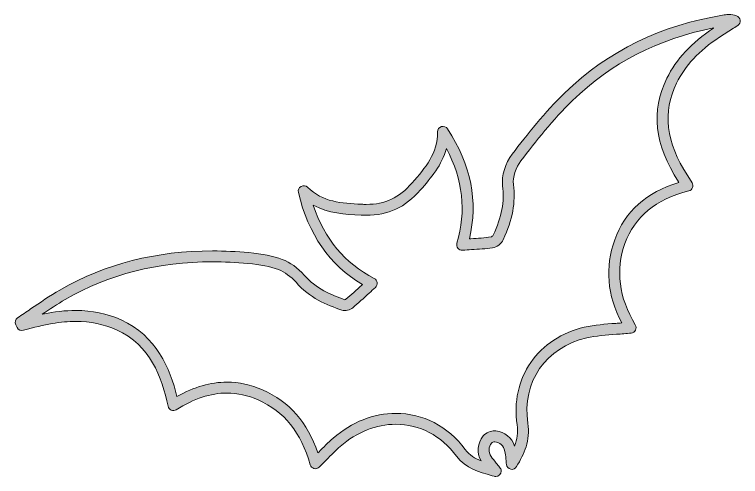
# Model space of a CAD drawing. Header units: inches. Extents: x 48 to 3590, y -2173 to -247.
# Drawn here: x 1277 to 2362, y -945 to -255 of the extents above; entities that cross this region are included whole.
import ezdxf

# ---------------------------------------------------------------- set-up
doc = ezdxf.new("R2010")
doc.units = ezdxf.units.IN
doc.header["$MEASUREMENT"] = 0
doc.layers.add('Layer 1', color=7, linetype='Continuous')

# ---------------------------------------------------------------- blocks, each defined once
blk = doc.blocks.new('block 11')
at = {"layer": 'Layer 1', "true_color": 0x212a39}
h = blk.add_hatch(color=179, dxfattribs=at)
h.dxf.hatch_style = 2
edge = h.paths.add_edge_path()
edge.add_spline(control_points=[(1996.3, -945), (1995.6, -945), (1994.8, -944.9), (1994.1, -944.7), (1994.1, -944.7), (1990.8, -943.8), (1990.8, -943.8), (1970.9, -938.4), (1952.1, -933.3), (1937.9, -914.5), (1914.7, -883.9), (1882.5, -867), (1847.1, -867), (1817.9, -867), (1789.2, -878.4), (1764.1, -900), (1757.1, -906.1), (1750.5, -912.9), (1743.5, -920.1), (1740, -923.6), (1736.4, -927.3), (1732.7, -931), (1730.6, -933), (1727.6, -933.8), (1724.8, -933.1), (1722, -932.4), (1719.8, -930.2), (1719.1, -927.4), (1705.7, -879.4), (1680.3, -847.8), (1641.4, -830.6), (1626, -823.8), (1610.3, -820.4), (1594.8, -820.4), (1570.4, -820.4), (1545.6, -828.5), (1519, -845.3), (1516.8, -846.7), (1514, -846.9), (1511.5, -845.9), (1509.1, -844.9), (1507.3, -842.7), (1506.7, -840.1), (1497.1, -796.5), (1480.5, -748.8), (1429.8, -726), (1410.9, -717.5), (1391, -713.4), (1369, -713.4), (1346.6, -713.4), (1322.5, -717.5), (1290.8, -726.7), (1287, -727.8), (1283, -726), (1281.2, -722.5), (1281.2, -722.5), (1279.2, -718.4), (1279.2, -718.4), (1277.4, -714.7), (1278.6, -710.2), (1282, -708), (1288.5, -703.7), (1295.1, -699.1), (1301.4, -694.8), (1315.5, -685.2), (1330, -675.2), (1345.1, -666.5), (1413.7, -627.2), (1488.4, -608.1), (1573.4, -608.1), (1590.9, -608.1), (1609.2, -609), (1627.5, -610.6), (1647.9, -612.5), (1663.7, -615.7), (1677.3, -620.7), (1689, -625), (1701, -633.6), (1710.3, -644.4), (1727.5, -664.2), (1750.6, -674), (1771.1, -680.9), (1771.5, -680.8), (1772.1, -680.6), (1772.4, -680.4), (1780.2, -673.7), (1788, -666.6), (1796.3, -659), (1796.6, -658.7), (1796.9, -658.4), (1797.2, -658.2), (1747.9, -629), (1716.5, -583.9), (1701.4, -520.7), (1700.6, -517.2), (1702.2, -513.5), (1705.4, -511.7), (1708.6, -509.9), (1712.5, -510.4), (1715.1, -513), (1737.7, -535.4), (1766, -536.9), (1795.9, -538.4), (1798.2, -538.5), (1800.5, -538.6), (1802.8, -538.6), (1831.4, -538.6), (1851.9, -529), (1871.4, -506.5), (1891.1, -483.7), (1909.8, -462.2), (1909.4, -430.4), (1909.3, -426.7), (1911.7, -423.5), (1915.2, -422.5), (1918.7, -421.4), (1922.4, -422.8), (1924.4, -425.8), (1959.6, -480.2), (1970.3, -534.1), (1957, -590.1), (1957.7, -590), (1958.3, -590), (1959, -589.9), (1969.7, -589.2), (1979.7, -588.6), (1989.4, -587.3), (1990.2, -587.1), (1992.3, -585.5), (1992.7, -584.6), (2005.3, -557.2), (2009.6, -534.4), (2006.6, -510.7), (2004.8, -496.3), (2010.7, -476.8), (2021, -463.4), (2043.3, -434.4), (2069.6, -400.9), (2099.7, -371.8), (2164.1, -309.4), (2244.1, -270.4), (2337.6, -255.7), (2340.3, -255.2), (2342.6, -255), (2344.8, -255), (2348.6, -255), (2352.3, -255.6), (2356, -256.8), (2359, -257.8), (2361.2, -260.4), (2361.6, -263.5), (2362, -266.7), (2360.5, -269.8), (2357.9, -271.5), (2355, -273.3), (2352.1, -275.1), (2349.2, -276.9), (2343, -280.7), (2336.7, -284.7), (2330.6, -288.7), (2299.8, -309.5), (2279.5, -331.4), (2266.6, -357.4), (2245.2, -400.9), (2250.4, -445), (2283.1, -496), (2283.1, -496), (2289.6, -506.3), (2289.6, -506.3), (2291, -508.5), (2291.3, -511.2), (2290.3, -513.6), (2289.4, -516.1), (2287.3, -517.9), (2284.8, -518.5), (2235.1, -531.2), (2204, -556.9), (2189.4, -597), (2175.1, -636.6), (2180.2, -677.5), (2204.8, -718.5), (2206.2, -720.9), (2206.4, -723.8), (2205.1, -726.3), (2203.9, -728.8), (2201.4, -730.5), (2198.7, -730.8), (2191.4, -731.5), (2184, -732.1), (2176.9, -732.6), (2161.3, -733.7), (2146.5, -734.8), (2132.2, -738), (2071.2, -751.9), (2035.1, -804.2), (2044.3, -865.2), (2048.3, -891.7), (2038.7, -911.1), (2027.5, -930.3), (2025.8, -933.3), (2022.3, -934.9), (2018.9, -934.2), (2015.4, -933.5), (2012.8, -930.7), (2012.4, -927.2), (2012, -924.3), (2011.8, -921.6), (2011.5, -919.1), (2011.1, -914.5), (2010.7, -910.8), (2009.9, -907.5), (2007.7, -898.8), (2002.8, -894.1), (1994.8, -893.2), (1994.8, -893.2), (1994.8, -893.2), (1994.8, -893.2), (1993.1, -893.2), (1991, -894), (1990.4, -894.6), (1985.4, -901), (1985, -908), (1989.5, -915.1), (1991.4, -918.2), (1993.9, -921.2), (1997.1, -924.9), (1998.6, -926.8), (2000.4, -928.9), (2002.2, -931.2), (2003.6, -932.6), (2004.5, -934.6), (2004.5, -936.8), (2004.5, -941.3), (2000.9, -944.9), (1996.4, -945), (1996.4, -945), (1996.3, -945), (1996.3, -945)], knot_values=[0, 0, 0, 0, 1, 1, 1, 2, 2, 2, 3, 3, 3, 4, 4, 4, 5, 5, 5, 6, 6, 6, 7, 7, 7, 8, 8, 8, 9, 9, 9, 10, 10, 10, 11, 11, 11, 12, 12, 12, 13, 13, 13, 14, 14, 14, 15, 15, 15, 16, 16, 16, 17, 17, 17, 18, 18, 18, 19, 19, 19, 20, 20, 20, 21, 21, 21, 22, 22, 22, 23, 23, 23, 24, 24, 24, 25, 25, 25, 26, 26, 26, 27, 27, 27, 28, 28, 28, 29, 29, 29, 30, 30, 30, 31, 31, 31, 32, 32, 32, 33, 33, 33, 34, 34, 34, 35, 35, 35, 36, 36, 36, 37, 37, 37, 38, 38, 38, 39, 39, 39, 40, 40, 40, 41, 41, 41, 42, 42, 42, 43, 43, 43, 44, 44, 44, 45, 45, 45, 46, 46, 46, 47, 47, 47, 48, 48, 48, 49, 49, 49, 50, 50, 50, 51, 51, 51, 52, 52, 52, 53, 53, 53, 54, 54, 54, 55, 55, 55, 56, 56, 56, 57, 57, 57, 58, 58, 58, 59, 59, 59, 60, 60, 60, 61, 61, 61, 62, 62, 62, 63, 63, 63, 64, 64, 64, 65, 65, 65, 66, 66, 66, 67, 67, 67, 68, 68, 68, 69, 69, 69, 70, 70, 70, 71, 71, 71, 72, 72, 72, 73, 73, 73, 74, 74, 74, 75, 75, 75, 76, 76, 76, 77, 77, 77, 78, 78, 78, 79, 79, 79, 79], degree=3, periodic=1)
edge = h.paths.add_edge_path()
edge.add_spline(control_points=[(1847.1, -850.7), (1887.7, -850.7), (1924.6, -869.8), (1950.9, -904.6), (1957.4, -913.3), (1965.1, -918.1), (1974.4, -921.7), (1967.6, -909.3), (1968.8, -895.8), (1977.6, -884.4), (1981.7, -879.2), (1989.3, -876.9), (1994.6, -876.9), (1995.3, -876.9), (1996, -876.9), (1996.7, -877), (2010, -878.5), (2020, -886.7), (2024.6, -899.7), (2028.6, -889.2), (2030, -879.3), (2028.2, -867.6), (2023.1, -834.1), (2030.4, -801.1), (2048.7, -774.7), (2066.9, -748.4), (2095.2, -729.7), (2128.5, -722.1), (2144.1, -718.6), (2160.2, -717.4), (2175.7, -716.3), (2178.6, -716.1), (2181.6, -715.9), (2184.5, -715.6), (2162.8, -674), (2159.3, -632.3), (2174.1, -591.4), (2189.5, -548.9), (2220.9, -520.8), (2270, -505.8), (2270, -505.8), (2269.4, -504.8), (2269.4, -504.8), (2233.3, -448.5), (2227.8, -399.4), (2252, -350.2), (2266, -321.9), (2288.7, -297.4), (2321.5, -275.2), (2321.6, -275.2), (2321.7, -275.1), (2321.8, -275), (2239.6, -291.2), (2168.8, -327.6), (2111.1, -383.5), (2081.8, -411.8), (2055.9, -444.7), (2033.9, -473.4), (2026.3, -483.3), (2021.5, -498.5), (2022.8, -508.7), (2026.2, -535.6), (2021.5, -561.1), (2007.5, -591.4), (2004.8, -597.4), (1997.7, -602.7), (1991.5, -603.5), (1981.3, -604.8), (1971, -605.5), (1960.1, -606.2), (1955.8, -606.5), (1951.4, -606.8), (1946.8, -607.1), (1944.1, -607.3), (1941.5, -606.2), (1939.9, -604.1), (1938.2, -602), (1937.6, -599.2), (1938.4, -596.7), (1952.5, -548.4), (1947.4, -501.9), (1922.6, -455.1), (1916, -479.9), (1899.7, -498.8), (1883.7, -517.1), (1861.1, -543.2), (1836.1, -554.9), (1802.8, -554.9), (1800.3, -554.9), (1797.7, -554.8), (1795.1, -554.7), (1770.9, -553.5), (1746.2, -552.2), (1723.8, -539.8), (1740.7, -590.2), (1770.6, -626.2), (1814.9, -649.3), (1817.3, -650.6), (1818.9, -652.9), (1819.2, -655.5), (1819.6, -658.2), (1818.6, -660.8), (1816.6, -662.6), (1813.4, -665.5), (1810.3, -668.3), (1807.3, -671), (1798.9, -678.7), (1791, -685.9), (1782.9, -692.9), (1778.7, -696.5), (1771.4, -698.2), (1766.4, -696.5), (1743.8, -688.9), (1717.9, -678.1), (1698, -655), (1690.5, -646.5), (1680.7, -639.4), (1671.7, -636), (1659.4, -631.5), (1644.9, -628.6), (1626.1, -626.9), (1608.2, -625.2), (1590.4, -624.4), (1573.4, -624.4), (1491.3, -624.4), (1419.3, -642.8), (1353.2, -680.7), (1341.4, -687.4), (1329.9, -695.1), (1318.6, -702.8), (1337.2, -698.9), (1353.4, -697), (1369, -697), (1393.4, -697), (1415.5, -701.6), (1436.5, -711.1), (1489.5, -735), (1509.5, -783.2), (1520.1, -825.6), (1545.7, -811.1), (1570.3, -804.1), (1594.8, -804.1), (1612.6, -804.1), (1630.5, -808), (1648, -815.7), (1687.9, -833.3), (1715, -864.1), (1730.7, -909.8), (1731.1, -909.4), (1731.4, -909.1), (1731.8, -908.7), (1739.1, -901.2), (1745.9, -894.2), (1753.5, -887.7), (1781.6, -863.5), (1813.9, -850.7), (1847.1, -850.7)], knot_values=[0, 0, 0, 0, 1, 1, 1, 2, 2, 2, 3, 3, 3, 4, 4, 4, 5, 5, 5, 6, 6, 6, 7, 7, 7, 8, 8, 8, 9, 9, 9, 10, 10, 10, 11, 11, 11, 12, 12, 12, 13, 13, 13, 14, 14, 14, 15, 15, 15, 16, 16, 16, 17, 17, 17, 18, 18, 18, 19, 19, 19, 20, 20, 20, 21, 21, 21, 22, 22, 22, 23, 23, 23, 24, 24, 24, 25, 25, 25, 26, 26, 26, 27, 27, 27, 28, 28, 28, 29, 29, 29, 30, 30, 30, 31, 31, 31, 32, 32, 32, 33, 33, 33, 34, 34, 34, 35, 35, 35, 36, 36, 36, 37, 37, 37, 38, 38, 38, 39, 39, 39, 40, 40, 40, 41, 41, 41, 42, 42, 42, 43, 43, 43, 44, 44, 44, 45, 45, 45, 46, 46, 46, 47, 47, 47, 48, 48, 48, 49, 49, 49, 50, 50, 50, 51, 51, 51, 52, 52, 52, 52], degree=3, periodic=1)
at = {"layer": 'Layer 1', "lineweight": 0}
for points, knots in [([(1996.3, -945), (1995.6, -945), (1994.8, -944.9), (1994.1, -944.7), (1994.1, -944.7), (1990.8, -943.8), (1990.8, -943.8), (1970.9, -938.4), (1952.1, -933.3), (1937.9, -914.5), (1914.7, -883.9), (1882.5, -867), (1847.1, -867), (1817.9, -867), (1789.2, -878.4), (1764.1, -900), (1757.1, -906.1), (1750.5, -912.9), (1743.5, -920.1), (1740, -923.6), (1736.4, -927.3), (1732.7, -931), (1730.6, -933), (1727.6, -933.8), (1724.8, -933.1), (1722, -932.4), (1719.8, -930.2), (1719.1, -927.4), (1705.7, -879.4), (1680.3, -847.8), (1641.4, -830.6), (1626, -823.8), (1610.3, -820.4), (1594.8, -820.4), (1570.4, -820.4), (1545.6, -828.5), (1519, -845.3), (1516.8, -846.7), (1514, -846.9), (1511.5, -845.9), (1509.1, -844.9), (1507.3, -842.7), (1506.7, -840.1), (1497.1, -796.5), (1480.5, -748.8), (1429.8, -726), (1410.9, -717.5), (1391, -713.4), (1369, -713.4), (1346.6, -713.4), (1322.5, -717.5), (1290.8, -726.7), (1287, -727.8), (1283, -726), (1281.2, -722.5), (1281.2, -722.5), (1279.2, -718.4), (1279.2, -718.4), (1277.4, -714.7), (1278.6, -710.2), (1282, -708), (1288.5, -703.7), (1295.1, -699.1), (1301.4, -694.8), (1315.5, -685.2), (1330, -675.2), (1345.1, -666.5), (1413.7, -627.2), (1488.4, -608.1), (1573.4, -608.1), (1590.9, -608.1), (1609.2, -609), (1627.5, -610.6), (1647.9, -612.5), (1663.7, -615.7), (1677.3, -620.7), (1689, -625), (1701, -633.6), (1710.3, -644.4), (1727.5, -664.2), (1750.6, -674), (1771.1, -680.9), (1771.5, -680.8), (1772.1, -680.6), (1772.4, -680.4), (1780.2, -673.7), (1788, -666.6), (1796.3, -659), (1796.6, -658.7), (1796.9, -658.4), (1797.2, -658.2), (1747.9, -629), (1716.5, -583.9), (1701.4, -520.7), (1700.6, -517.2), (1702.2, -513.5), (1705.4, -511.7), (1708.6, -509.9), (1712.5, -510.4), (1715.1, -513), (1737.7, -535.4), (1766, -536.9), (1795.9, -538.4), (1798.2, -538.5), (1800.5, -538.6), (1802.8, -538.6), (1831.4, -538.6), (1851.9, -529), (1871.4, -506.5), (1891.1, -483.7), (1909.8, -462.2), (1909.4, -430.4), (1909.3, -426.7), (1911.7, -423.5), (1915.2, -422.5), (1918.7, -421.4), (1922.4, -422.8), (1924.4, -425.8), (1959.6, -480.2), (1970.3, -534.1), (1957, -590.1), (1957.7, -590), (1958.3, -590), (1959, -589.9), (1969.7, -589.2), (1979.7, -588.6), (1989.4, -587.3), (1990.2, -587.1), (1992.3, -585.5), (1992.7, -584.6), (2005.3, -557.2), (2009.6, -534.4), (2006.6, -510.7), (2004.8, -496.3), (2010.7, -476.8), (2021, -463.4), (2043.3, -434.4), (2069.6, -400.9), (2099.7, -371.8), (2164.1, -309.4), (2244.1, -270.4), (2337.6, -255.7), (2340.3, -255.2), (2342.6, -255), (2344.8, -255), (2348.6, -255), (2352.3, -255.6), (2356, -256.8), (2359, -257.8), (2361.2, -260.4), (2361.6, -263.5), (2362, -266.7), (2360.5, -269.8), (2357.9, -271.5), (2355, -273.3), (2352.1, -275.1), (2349.2, -276.9), (2343, -280.7), (2336.7, -284.7), (2330.6, -288.7), (2299.8, -309.5), (2279.5, -331.4), (2266.6, -357.4), (2245.2, -400.9), (2250.4, -445), (2283.1, -496), (2283.1, -496), (2289.6, -506.3), (2289.6, -506.3), (2291, -508.5), (2291.3, -511.2), (2290.3, -513.6), (2289.4, -516.1), (2287.3, -517.9), (2284.8, -518.5), (2235.1, -531.2), (2204, -556.9), (2189.4, -597), (2175.1, -636.6), (2180.2, -677.5), (2204.8, -718.5), (2206.2, -720.9), (2206.4, -723.8), (2205.1, -726.3), (2203.9, -728.8), (2201.4, -730.5), (2198.7, -730.8), (2191.4, -731.5), (2184, -732.1), (2176.9, -732.6), (2161.3, -733.7), (2146.5, -734.8), (2132.2, -738), (2071.2, -751.9), (2035.1, -804.2), (2044.3, -865.2), (2048.3, -891.7), (2038.7, -911.1), (2027.5, -930.3), (2025.8, -933.3), (2022.3, -934.9), (2018.9, -934.2), (2015.4, -933.5), (2012.8, -930.7), (2012.4, -927.2), (2012, -924.3), (2011.8, -921.6), (2011.5, -919.1), (2011.1, -914.5), (2010.7, -910.8), (2009.9, -907.5), (2007.7, -898.8), (2002.8, -894.1), (1994.8, -893.2), (1994.8, -893.2), (1994.8, -893.2), (1994.8, -893.2), (1993.1, -893.2), (1991, -894), (1990.4, -894.6), (1985.4, -901), (1985, -908), (1989.5, -915.1), (1991.4, -918.2), (1993.9, -921.2), (1997.1, -924.9), (1998.6, -926.8), (2000.4, -928.9), (2002.2, -931.2), (2003.6, -932.6), (2004.5, -934.6), (2004.5, -936.8), (2004.5, -941.3), (2000.9, -944.9), (1996.4, -945), (1996.4, -945), (1996.3, -945), (1996.3, -945)], [0, 0, 0, 0, 1, 1, 1, 2, 2, 2, 3, 3, 3, 4, 4, 4, 5, 5, 5, 6, 6, 6, 7, 7, 7, 8, 8, 8, 9, 9, 9, 10, 10, 10, 11, 11, 11, 12, 12, 12, 13, 13, 13, 14, 14, 14, 15, 15, 15, 16, 16, 16, 17, 17, 17, 18, 18, 18, 19, 19, 19, 20, 20, 20, 21, 21, 21, 22, 22, 22, 23, 23, 23, 24, 24, 24, 25, 25, 25, 26, 26, 26, 27, 27, 27, 28, 28, 28, 29, 29, 29, 30, 30, 30, 31, 31, 31, 32, 32, 32, 33, 33, 33, 34, 34, 34, 35, 35, 35, 36, 36, 36, 37, 37, 37, 38, 38, 38, 39, 39, 39, 40, 40, 40, 41, 41, 41, 42, 42, 42, 43, 43, 43, 44, 44, 44, 45, 45, 45, 46, 46, 46, 47, 47, 47, 48, 48, 48, 49, 49, 49, 50, 50, 50, 51, 51, 51, 52, 52, 52, 53, 53, 53, 54, 54, 54, 55, 55, 55, 56, 56, 56, 57, 57, 57, 58, 58, 58, 59, 59, 59, 60, 60, 60, 61, 61, 61, 62, 62, 62, 63, 63, 63, 64, 64, 64, 65, 65, 65, 66, 66, 66, 67, 67, 67, 68, 68, 68, 69, 69, 69, 70, 70, 70, 71, 71, 71, 72, 72, 72, 73, 73, 73, 74, 74, 74, 75, 75, 75, 76, 76, 76, 77, 77, 77, 78, 78, 78, 79, 79, 79, 79]), ([(1847.1, -850.7), (1887.7, -850.7), (1924.6, -869.8), (1950.9, -904.6), (1957.4, -913.3), (1965.1, -918.1), (1974.4, -921.7), (1967.6, -909.3), (1968.8, -895.8), (1977.6, -884.4), (1981.7, -879.2), (1989.3, -876.9), (1994.6, -876.9), (1995.3, -876.9), (1996, -876.9), (1996.7, -877), (2010, -878.5), (2020, -886.7), (2024.6, -899.7), (2028.6, -889.2), (2030, -879.3), (2028.2, -867.6), (2023.1, -834.1), (2030.4, -801.1), (2048.7, -774.7), (2066.9, -748.4), (2095.2, -729.7), (2128.5, -722.1), (2144.1, -718.6), (2160.2, -717.4), (2175.7, -716.3), (2178.6, -716.1), (2181.6, -715.9), (2184.5, -715.6), (2162.8, -674), (2159.3, -632.3), (2174.1, -591.4), (2189.5, -548.9), (2220.9, -520.8), (2270, -505.8), (2270, -505.8), (2269.4, -504.8), (2269.4, -504.8), (2233.3, -448.5), (2227.8, -399.4), (2252, -350.2), (2266, -321.9), (2288.7, -297.4), (2321.5, -275.2), (2321.6, -275.2), (2321.7, -275.1), (2321.8, -275), (2239.6, -291.2), (2168.8, -327.6), (2111.1, -383.5), (2081.8, -411.8), (2055.9, -444.7), (2033.9, -473.4), (2026.3, -483.3), (2021.5, -498.5), (2022.8, -508.7), (2026.2, -535.6), (2021.5, -561.1), (2007.5, -591.4), (2004.8, -597.4), (1997.7, -602.7), (1991.5, -603.5), (1981.3, -604.8), (1971, -605.5), (1960.1, -606.2), (1955.8, -606.5), (1951.4, -606.8), (1946.8, -607.1), (1944.1, -607.3), (1941.5, -606.2), (1939.9, -604.1), (1938.2, -602), (1937.6, -599.2), (1938.4, -596.7), (1952.5, -548.4), (1947.4, -501.9), (1922.6, -455.1), (1916, -479.9), (1899.7, -498.8), (1883.7, -517.1), (1861.1, -543.2), (1836.1, -554.9), (1802.8, -554.9), (1800.3, -554.9), (1797.7, -554.8), (1795.1, -554.7), (1770.9, -553.5), (1746.2, -552.2), (1723.8, -539.8), (1740.7, -590.2), (1770.6, -626.2), (1814.9, -649.3), (1817.3, -650.6), (1818.9, -652.9), (1819.2, -655.5), (1819.6, -658.2), (1818.6, -660.8), (1816.6, -662.6), (1813.4, -665.5), (1810.3, -668.3), (1807.3, -671), (1798.9, -678.7), (1791, -685.9), (1782.9, -692.9), (1778.7, -696.5), (1771.4, -698.2), (1766.4, -696.5), (1743.8, -688.9), (1717.9, -678.1), (1698, -655), (1690.5, -646.5), (1680.7, -639.4), (1671.7, -636), (1659.4, -631.5), (1644.9, -628.6), (1626.1, -626.9), (1608.2, -625.2), (1590.4, -624.4), (1573.4, -624.4), (1491.3, -624.4), (1419.3, -642.8), (1353.2, -680.7), (1341.4, -687.4), (1329.9, -695.1), (1318.6, -702.8), (1337.2, -698.9), (1353.4, -697), (1369, -697), (1393.4, -697), (1415.5, -701.6), (1436.5, -711.1), (1489.5, -735), (1509.5, -783.2), (1520.1, -825.6), (1545.7, -811.1), (1570.3, -804.1), (1594.8, -804.1), (1612.6, -804.1), (1630.5, -808), (1648, -815.7), (1687.9, -833.3), (1715, -864.1), (1730.7, -909.8), (1731.1, -909.4), (1731.4, -909.1), (1731.8, -908.7), (1739.1, -901.2), (1745.9, -894.2), (1753.5, -887.7), (1781.6, -863.5), (1813.9, -850.7), (1847.1, -850.7)], [0, 0, 0, 0, 1, 1, 1, 2, 2, 2, 3, 3, 3, 4, 4, 4, 5, 5, 5, 6, 6, 6, 7, 7, 7, 8, 8, 8, 9, 9, 9, 10, 10, 10, 11, 11, 11, 12, 12, 12, 13, 13, 13, 14, 14, 14, 15, 15, 15, 16, 16, 16, 17, 17, 17, 18, 18, 18, 19, 19, 19, 20, 20, 20, 21, 21, 21, 22, 22, 22, 23, 23, 23, 24, 24, 24, 25, 25, 25, 26, 26, 26, 27, 27, 27, 28, 28, 28, 29, 29, 29, 30, 30, 30, 31, 31, 31, 32, 32, 32, 33, 33, 33, 34, 34, 34, 35, 35, 35, 36, 36, 36, 37, 37, 37, 38, 38, 38, 39, 39, 39, 40, 40, 40, 41, 41, 41, 42, 42, 42, 43, 43, 43, 44, 44, 44, 45, 45, 45, 46, 46, 46, 47, 47, 47, 48, 48, 48, 49, 49, 49, 50, 50, 50, 51, 51, 51, 52, 52, 52, 52])]:
    blk.add_open_spline(points, degree=3, knots=knots, dxfattribs=at)

msp = doc.modelspace()

# ---------------------------------------------------------------- block references
at = {"layer": 'Layer 1'}
msp.add_blockref('block 11', (0, 0), dxfattribs=at)

doc.saveas('drawing.dxf')
